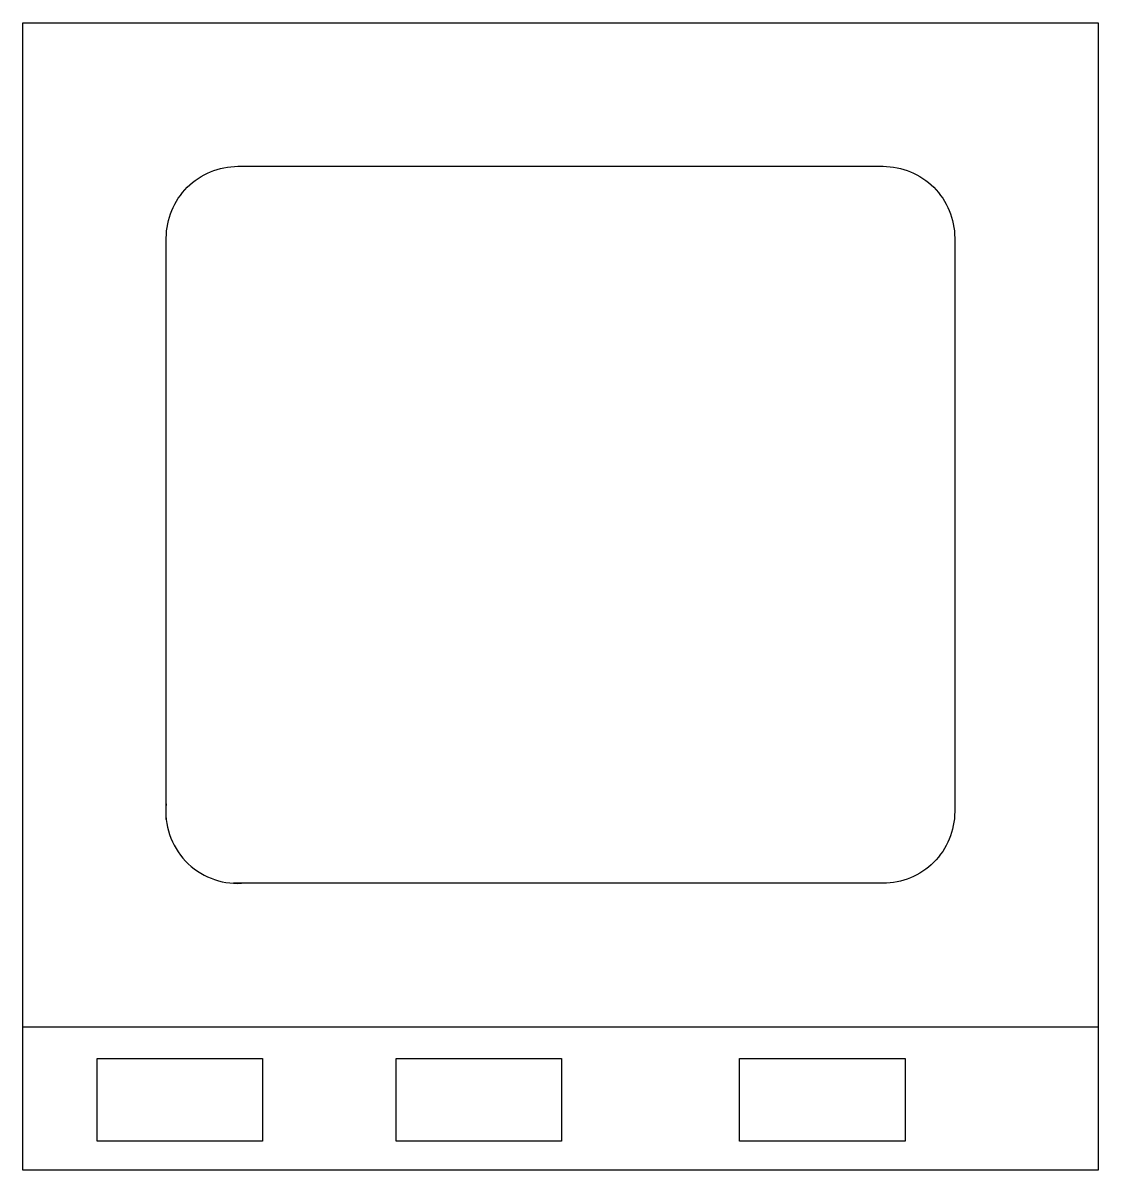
# Model space of a CAD drawing. Extents: x 0 to 0.75, y 0 to 0.8.
import ezdxf

# ---------------------------------------------------------------- set-up
doc = ezdxf.new("R2010")
doc.units = 0
doc.header["$MEASUREMENT"] = 0
doc.layers.add('AMBIENTACAO', color=6, linetype='CONTINUOUS')

msp = doc.modelspace()

# ---------------------------------------------------------------- linework, layer by layer
at = {"layer": 'AMBIENTACAO'}
for points in [[(0.75, 0), (0, 0), (0, 0.8), (0.75, 0.8), (0.75, 0)], [(0, 0.1), (0.75, 0.1)]]:
    msp.add_lwpolyline(points, dxfattribs=at)
msp.add_lwpolyline([(0.1, 0.24455), (0.1, 0.65, -0.414214), (0.15, 0.7), (0.6, 0.7, -0.414214), (0.65, 0.65), (0.65, 0.25, -0.414214), (0.6, 0.2), (0.14698, 0.2)], format="xyb", dxfattribs=at)
for points in [[(0.05168, 0.02024), (0.05168, 0.07788), (0.16707, 0.07788), (0.16707, 0.02024)], [(0.26028, 0.02024), (0.26028, 0.07788), (0.37568, 0.07788), (0.37568, 0.02024)], [(0.49995, 0.02024), (0.49995, 0.07788), (0.61535, 0.07788), (0.61535, 0.02024)]]:
    msp.add_lwpolyline(points, close=True, dxfattribs=at)
msp.add_arc((0.14971, 0.24993), 0.05, 173.8325, 273.12652, dxfattribs=at)

doc.saveas('drawing.dxf')
